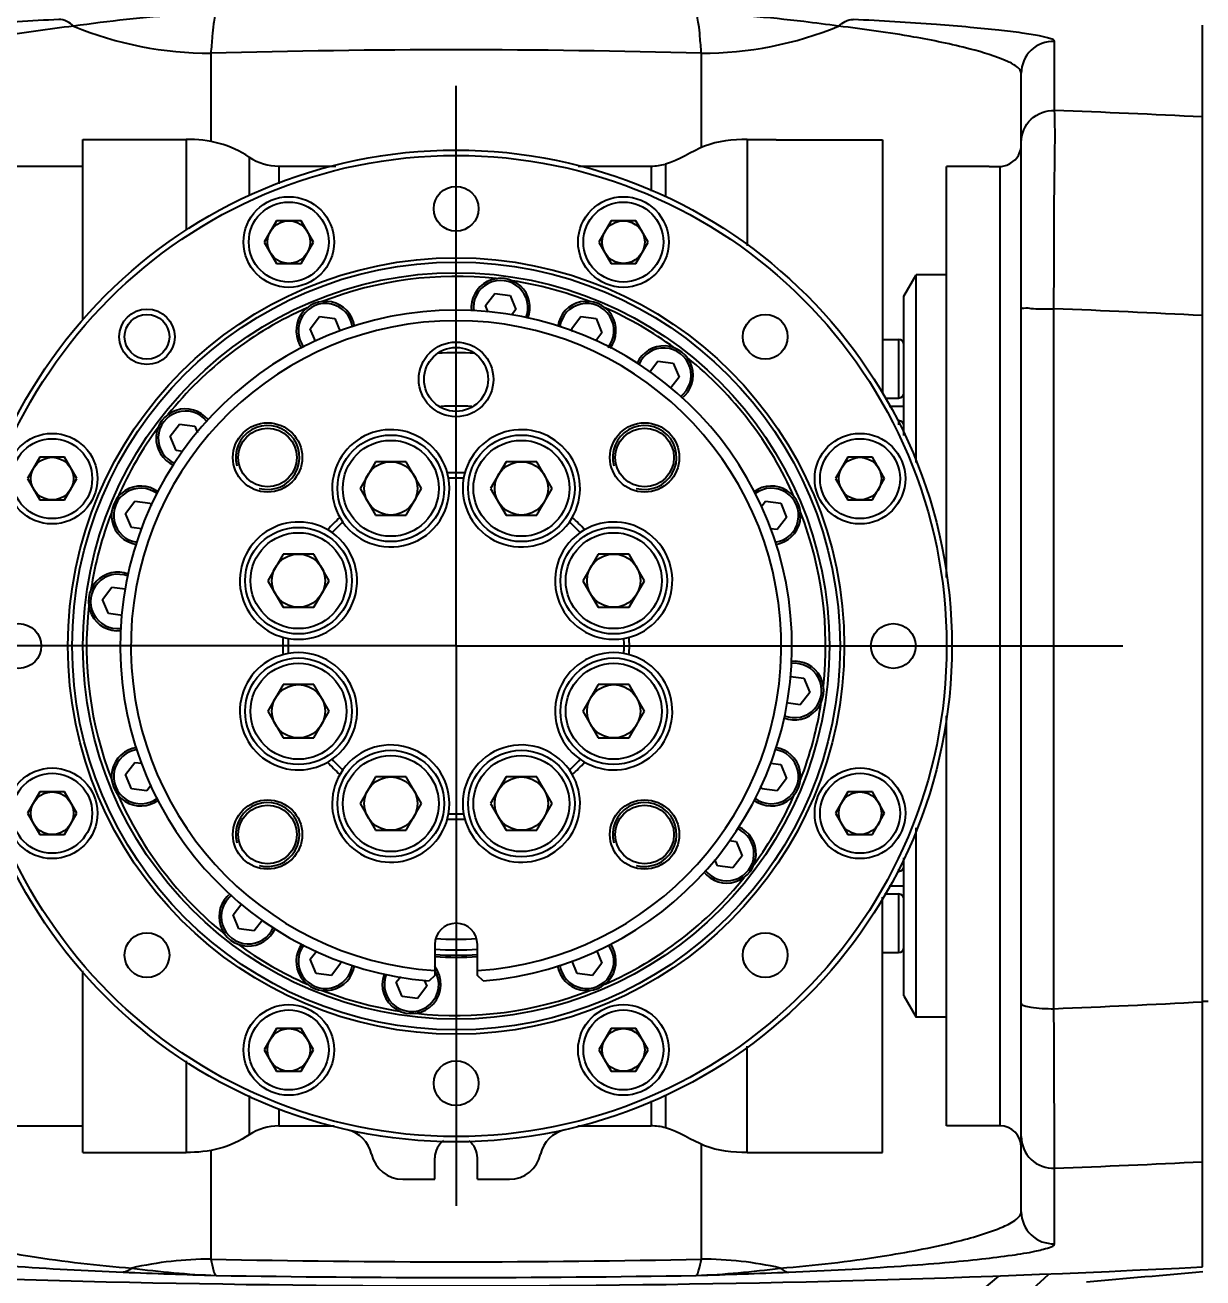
# Model space of a CAD drawing. Header units: millimetres. Extents: x 7426 to 8740, y 124 to 421.
# Drawn here: x 7941.32 to 7946.85, y 300.99 to 306.87 of the extents above; entities that cross this region are included whole.
import ezdxf

# ---------------------------------------------------------------- set-up
doc = ezdxf.new("R2010")
doc.units = ezdxf.units.MM
doc.linetypes.add('CENTER', pattern=[0.6, 0.375, -0.075, 0.075, -0.075])
for name, color, linetype in [('中心线', 7, 'Continuous'), ('外形图', 7, 'Continuous'), ('多重引线', 7, 'Continuous'), ('尺寸标注', 7, 'Continuous')]:
    doc.layers.add(name, color=color, linetype=linetype)
doc.styles.add('微软雅黑', font='msyh.ttc')
doc.dimstyles.new('尺寸标注_1_20比例', dxfattribs={"dimtxt": 2.1, "dimasz": 1.7, "dimexe": 0.5, "dimexo": 0.4, "dimgap": 0.5, "dimtad": 1, "dimdec": 1, "dimlfac": 20, "dimdsep": 46, "dimtxsty": '微软雅黑', "dimcen": 0.09, "dimadec": 0, "dimazin": 0, "dimtp": 0.01, "dimtm": 0.01, "dimtfac": 1, "dimtdec": 1, "dimtofl": 0, "dimtmove": 0, "dimatfit": 3, "dimfxl": 1, "dimtolj": 1, "dimarcsym": 0})

# ---------------------------------------------------------------- blocks, each defined once
blk = doc.blocks.new('*D1015')
at = {"layer": 'Defpoints', "color": 0}
for p in [(7955.019, 314.0922), (7955.019, 297.9355), (7930.6433, 285.6271)]:
    blk.add_point(p, dxfattribs=at)
at = {"layer": '尺寸标注', "color": 0, "linetype": 'Continuous', "lineweight": -2}
for p, q in [((7930.6433, 286.0271), (7930.6433, 314.5922)), ((7955.019, 298.3355), (7955.019, 314.5922)), ((7932.3433, 314.0922), (7953.319, 314.0922))]:
    blk.add_line(p, q, dxfattribs=at)
at = {"layer": '尺寸标注', "color": 0}
for points in [[(7932.3433, 314.3755), (7932.3433, 313.8088), (7930.6433, 314.0922)], [(7953.319, 313.8088), (7953.319, 314.3755), (7955.019, 314.0922)]]:
    blk.add_solid(points, dxfattribs=at)
at = {"layer": '尺寸标注', "color": 0, "insert": (7942.8312, 315.6781), "char_height": 2.1, "attachment_point": 5, "style": '微软雅黑'}
blk.add_mtext('\\A1;\\A1;487.5', dxfattribs=at)
blk = doc.blocks.new('*D1252')
at = {"layer": 'Defpoints', "color": 0}
for p in [(7955.019, 321.2126), (7955.019, 294.4815), (7929.7433, 267.4557)]:
    blk.add_point(p, dxfattribs=at)
at = {"layer": '多重引线', "color": 0, "lineweight": -2}
for p, q in [((7929.7433, 267.8557), (7929.7433, 321.7126)), ((7955.019, 294.8815), (7955.019, 321.7126)), ((7931.4433, 321.2126), (7953.319, 321.2126))]:
    blk.add_line(p, q, dxfattribs=at)
at = {"layer": '多重引线', "color": 0}
for points in [[(7931.4433, 321.496), (7931.4433, 320.9293), (7929.7433, 321.2126)], [(7953.319, 320.9293), (7953.319, 321.496), (7955.019, 321.2126)]]:
    blk.add_solid(points, dxfattribs=at)
at = {"layer": '多重引线', "color": 0, "insert": (7942.3812, 322.7986), "char_height": 2.1, "attachment_point": 5, "style": '微软雅黑'}
blk.add_mtext('\\A1;505.5', dxfattribs=at)

msp = doc.modelspace()

# ---------------------------------------------------------------- linework, layer by layer
at = {"layer": '中心线', "linetype": 'CENTER', "ltscale": 10}
for q in [(7943.3437, 306.5825), (7940.2181, 303.9568), (7946.4693, 303.9568), (7943.3437, 301.3311)]:
    msp.add_line((7943.3437, 303.9568), q, dxfattribs=at)
at = {"layer": '外形图', "color": 0, "linetype": 'Continuous'}
for p, q in [((7946.8438, 301.0455), (7946.8438, 306.8681)), ((7946.1499, 306.4678), (7946.1499, 306.7915)), ((7942.1937, 306.7359), (7942.1937, 306.3211)), ((7944.4937, 306.2927), (7944.4937, 306.7359)), ((7945.9938, 301.304), (7945.9938, 306.6417)), ((7941.5936, 306.3319), (7942.0787, 306.3319)), ((7941.5936, 305.4839), (7941.5936, 306.3318)), ((7942.0787, 306.3319), (7942.0787, 305.906)), ((7944.7087, 306.3319), (7944.7087, 305.8324)), ((7944.7087, 306.3319), (7944.8437, 306.3319)), ((7944.8437, 306.3319), (7944.8437, 306.3298)), ((7944.8437, 306.3298), (7945.3438, 306.3298)), ((7945.3438, 306.3298), (7945.3438, 305.1409)), ((7942.3739, 306.2486), (7942.3739, 306.0686)), ((7941.0886, 306.2069), (7941.5936, 306.2069)), ((7942.5122, 306.2069), (7942.5122, 306.1231)), ((7942.5122, 306.2069), (7942.7796, 306.2069)), ((7943.9157, 306.2069), (7944.2585, 306.2069)), ((7944.2585, 306.2069), (7944.2585, 306.0896)), ((7944.3252, 306.2159), (7944.3252, 306.0642)), ((7945.6438, 304.2783), (7945.6438, 306.2046)), ((7945.8438, 306.2046), (7945.6438, 306.2046)), ((7945.8938, 306.2052), (7945.8938, 301.7067)), ((7945.9384, 306.2171), (7945.9438, 306.2203)), ((7942.5014, 305.9508), (7942.4437, 305.8508)), ((7942.6169, 305.9508), (7942.5014, 305.9508)), ((7942.6746, 305.8508), (7942.6169, 305.9508)), ((7944.0705, 305.9508), (7944.0127, 305.8508)), ((7944.186, 305.9508), (7944.0705, 305.9508)), ((7944.2437, 305.8508), (7944.186, 305.9508)), ((7942.4437, 305.8508), (7942.5014, 305.7508)), ((7942.6169, 305.7508), (7942.6746, 305.8508)), ((7944.0127, 305.8508), (7944.0705, 305.7508)), ((7944.186, 305.7508), (7944.2437, 305.8508)), ((7942.5014, 305.7508), (7942.6169, 305.7508)), ((7944.0705, 305.7508), (7944.186, 305.7508)), ((7945.4438, 305.5968), (7945.5015, 305.6969)), ((7945.5015, 304.8177), (7945.5015, 305.6969)), ((7945.6438, 305.6969), (7945.5015, 305.6969)), ((7943.481, 305.5526), (7943.5249, 305.6098)), ((7943.5249, 305.6098), (7943.5965, 305.6004)), ((7943.5965, 305.6004), (7943.6241, 305.5337)), ((7945.4438, 304.9437), (7945.4438, 305.5968)), ((7943.4939, 305.5214), (7943.481, 305.5526)), ((7943.6241, 305.5337), (7943.6041, 305.5077)), ((7946.1468, 302.2561), (7946.1468, 305.5379)), ((7942.6598, 305.4445), (7942.7038, 305.5017)), ((7942.7038, 305.5017), (7942.7753, 305.4923)), ((7942.7753, 305.4923), (7942.8006, 305.4312)), ((7943.8845, 305.4445), (7943.9284, 305.5017)), ((7943.9284, 305.5017), (7943.9999, 305.4923)), ((7943.9999, 305.4923), (7944.0276, 305.4256)), ((7942.6842, 305.3855), (7942.6598, 305.4445)), ((7943.8905, 305.4299), (7943.8845, 305.4445)), ((7944.0276, 305.4256), (7943.9986, 305.3879)), ((7945.3438, 305.3943), (7945.4188, 305.3943)), ((7945.4188, 305.3943), (7945.4188, 305.1193)), ((7944.2499, 305.2405), (7944.2901, 305.2929)), ((7944.2901, 305.2929), (7944.3617, 305.2835)), ((7944.3617, 305.2835), (7944.3893, 305.2168)), ((7944.3893, 305.2168), (7944.3513, 305.1672)), ((7945.3563, 305.1193), (7945.4188, 305.1193)), ((7945.3749, 305.0818), (7945.4438, 305.0818)), ((7942.0027, 304.9403), (7942.0467, 304.9975)), ((7942.0467, 304.9975), (7942.1182, 304.9881)), ((7945.4188, 305.0136), (7945.4188, 304.9936)), ((7942.0304, 304.8736), (7942.0027, 304.9403)), ((7942.1182, 304.9881), (7942.1312, 304.9568)), ((7941.3919, 304.8413), (7941.3342, 304.7413)), ((7941.5074, 304.8413), (7941.3919, 304.8413)), ((7941.5652, 304.7413), (7941.5074, 304.8413)), ((7942.0624, 304.8694), (7942.0304, 304.8736)), ((7942.9654, 304.8209), (7942.8932, 304.6959)), ((7943.1097, 304.8209), (7942.9654, 304.8209)), ((7943.1819, 304.6959), (7943.1097, 304.8209)), ((7943.5777, 304.8209), (7943.5055, 304.6959)), ((7943.722, 304.8209), (7943.5777, 304.8209)), ((7943.7942, 304.6959), (7943.722, 304.8209)), ((7945.18, 304.8413), (7945.1222, 304.7413)), ((7945.2954, 304.8413), (7945.18, 304.8413)), ((7945.3532, 304.7413), (7945.2954, 304.8413)), ((7941.3342, 304.7413), (7941.3919, 304.6413)), ((7941.5074, 304.6413), (7941.5652, 304.7413)), ((7945.1222, 304.7413), (7945.18, 304.6413)), ((7945.2954, 304.6413), (7945.3532, 304.7413)), ((7942.8932, 304.6959), (7942.9654, 304.5709)), ((7943.1097, 304.5709), (7943.1819, 304.6959)), ((7943.5055, 304.6959), (7943.5777, 304.5709)), ((7943.722, 304.5709), (7943.7942, 304.6959)), ((7941.3919, 304.6413), (7941.5074, 304.6413)), ((7941.7939, 304.5785), (7941.8378, 304.6358)), ((7941.8378, 304.6358), (7941.9094, 304.6264)), ((7941.9094, 304.6264), (7941.9147, 304.6135)), ((7944.7743, 304.6096), (7944.7943, 304.6358)), ((7944.7943, 304.6358), (7944.8659, 304.6264)), ((7944.8659, 304.6264), (7944.8935, 304.5597)), ((7945.18, 304.6413), (7945.2954, 304.6413)), ((7941.8215, 304.5119), (7941.7939, 304.5785)), ((7942.9654, 304.5709), (7943.1097, 304.5709)), ((7943.5777, 304.5709), (7943.722, 304.5709)), ((7944.8935, 304.5597), (7944.8496, 304.5024)), ((7941.8705, 304.5054), (7941.8215, 304.5119)), ((7944.8496, 304.5024), (7944.8163, 304.5068)), ((7942.5324, 304.388), (7942.4602, 304.263)), ((7942.6767, 304.388), (7942.5324, 304.388)), ((7942.7489, 304.263), (7942.6767, 304.388)), ((7944.0106, 304.388), (7943.9385, 304.263)), ((7944.155, 304.388), (7944.0106, 304.388)), ((7944.2272, 304.263), (7944.155, 304.388)), ((7941.6858, 304.1751), (7941.7297, 304.2323)), ((7941.7297, 304.2323), (7941.7924, 304.2241)), ((7942.4602, 304.263), (7942.5324, 304.138)), ((7942.6767, 304.138), (7942.7489, 304.263)), ((7943.9385, 304.263), (7944.0106, 304.138)), ((7944.155, 304.138), (7944.2272, 304.263)), ((7941.7134, 304.1084), (7941.6858, 304.1751)), ((7942.5324, 304.138), (7942.6767, 304.138)), ((7944.0106, 304.138), (7944.155, 304.138)), ((7941.7787, 304.0998), (7941.7134, 304.1084)), ((7942.5324, 303.7756), (7942.4602, 303.6506)), ((7942.6767, 303.7756), (7942.5324, 303.7756)), ((7942.7489, 303.6506), (7942.6767, 303.7756)), ((7944.0106, 303.7756), (7943.9385, 303.6506)), ((7944.155, 303.7756), (7944.0106, 303.7756)), ((7944.2272, 303.6506), (7944.155, 303.7756)), ((7944.9114, 303.8134), (7944.974, 303.8052)), ((7944.974, 303.8052), (7945.0016, 303.7385)), ((7945.0016, 303.7385), (7944.9577, 303.6813)), ((7942.4602, 303.6506), (7942.5324, 303.5256)), ((7942.6767, 303.5256), (7942.7489, 303.6506)), ((7943.9385, 303.6506), (7944.0106, 303.5256)), ((7944.155, 303.5256), (7944.2272, 303.6506)), ((7944.9577, 303.6813), (7944.8921, 303.6899)), ((7945.6438, 301.7067), (7945.6438, 303.6289)), ((7942.5324, 303.5256), (7942.6767, 303.5256)), ((7944.0106, 303.5256), (7944.155, 303.5256)), ((7941.7939, 303.3539), (7941.8378, 303.4112)), ((7941.8378, 303.4112), (7941.8697, 303.407)), ((7941.8215, 303.2872), (7941.7939, 303.3539)), ((7944.818, 303.408), (7944.8659, 303.4017)), ((7944.8659, 303.4017), (7944.8935, 303.3351)), ((7941.9138, 303.3048), (7941.8931, 303.2778)), ((7942.9654, 303.3427), (7942.8932, 303.2177)), ((7943.1097, 303.3427), (7942.9654, 303.3427)), ((7943.1819, 303.2177), (7943.1097, 303.3427)), ((7943.5777, 303.3427), (7943.5055, 303.2177)), ((7943.722, 303.3427), (7943.5777, 303.3427)), ((7943.7942, 303.2177), (7943.722, 303.3427)), ((7944.778, 303.2872), (7944.7721, 303.3016)), ((7944.8935, 303.3351), (7944.8496, 303.2778)), ((7941.3919, 303.2723), (7941.3342, 303.1723)), ((7941.5074, 303.2723), (7941.3919, 303.2723)), ((7941.5652, 303.1723), (7941.5074, 303.2723)), ((7941.8931, 303.2778), (7941.8215, 303.2872)), ((7944.8496, 303.2778), (7944.778, 303.2872)), ((7945.18, 303.2723), (7945.1222, 303.1723)), ((7945.2954, 303.2723), (7945.18, 303.2723)), ((7945.3532, 303.1723), (7945.2954, 303.2723)), ((7942.8932, 303.2177), (7942.9654, 303.0927)), ((7943.1097, 303.0927), (7943.1819, 303.2177)), ((7943.5055, 303.2177), (7943.5777, 303.0927)), ((7943.722, 303.0927), (7943.7942, 303.2177)), ((7941.3342, 303.1723), (7941.3919, 303.0723)), ((7941.5074, 303.0723), (7941.5652, 303.1723)), ((7945.1222, 303.1723), (7945.18, 303.0723)), ((7945.2954, 303.0723), (7945.3532, 303.1723)), ((7941.3919, 303.0723), (7941.5074, 303.0723)), ((7942.9654, 303.0927), (7943.1097, 303.0927)), ((7943.5777, 303.0927), (7943.722, 303.0927)), ((7945.18, 303.0723), (7945.2954, 303.0723)), ((7945.5015, 302.2167), (7945.5015, 303.1045)), ((7944.6239, 303.0444), (7944.657, 303.04)), ((7944.657, 303.04), (7944.6847, 302.9733)), ((7944.5692, 302.9255), (7944.5564, 302.9562)), ((7944.6847, 302.9733), (7944.6407, 302.9161)), ((7945.4438, 302.3167), (7945.4438, 302.9639)), ((7944.6407, 302.9161), (7944.5692, 302.9255)), ((7945.4144, 302.9), (7945.4188, 302.9)), ((7945.4188, 302.9103), (7945.4188, 302.9)), ((7945.3736, 302.8318), (7945.4438, 302.8318)), ((7945.3438, 301.5817), (7945.3438, 302.7787)), ((7945.3522, 302.7943), (7945.4188, 302.7943)), ((7945.4188, 302.7943), (7945.4188, 302.5193)), ((7942.2981, 302.6968), (7942.3383, 302.7492)), ((7942.3257, 302.6301), (7942.2981, 302.6968)), ((7942.4365, 302.6718), (7942.3973, 302.6207)), ((7942.3973, 302.6207), (7942.3257, 302.6301)), ((7942.6598, 302.488), (7942.6904, 302.5278)), ((7943.2437, 302.5568), (7943.2437, 302.4118)), ((7943.4437, 302.4118), (7943.4437, 302.5568)), ((7944.0023, 302.5302), (7944.0276, 302.4691)), ((7942.6874, 302.4213), (7942.6598, 302.488)), ((7942.8029, 302.4691), (7942.759, 302.4119)), ((7942.7986, 302.4797), (7942.8029, 302.4691)), ((7943.9121, 302.4213), (7943.888, 302.4795)), ((7944.0276, 302.4691), (7943.9836, 302.4119)), ((7945.3438, 302.5193), (7945.4188, 302.5193)), ((7941.5936, 301.5817), (7941.5936, 302.4337)), ((7942.759, 302.4119), (7942.6874, 302.4213)), ((7943.2437, 302.4118), (7943.2167, 302.3869)), ((7943.4707, 302.3869), (7943.4437, 302.4118)), ((7943.9836, 302.4119), (7943.9121, 302.4213)), ((7943.0633, 302.3799), (7943.0841, 302.407)), ((7943.0909, 302.3132), (7943.0633, 302.3799)), ((7943.2064, 302.361), (7943.1625, 302.3038)), ((7943.1943, 302.3903), (7943.2064, 302.361)), ((7943.1625, 302.3038), (7943.0909, 302.3132)), ((7945.4438, 302.3167), (7945.5015, 302.2167)), ((7945.6438, 302.2167), (7945.5015, 302.2167)), ((7942.5014, 302.1628), (7942.4437, 302.0628)), ((7942.6169, 302.1628), (7942.5014, 302.1628)), ((7942.6746, 302.0628), (7942.6169, 302.1628)), ((7944.0705, 302.1628), (7944.0127, 302.0628)), ((7944.186, 302.1628), (7944.0705, 302.1628)), ((7944.2437, 302.0628), (7944.186, 302.1628)), ((7942.4437, 302.0628), (7942.5014, 301.9628)), ((7942.6169, 301.9628), (7942.6746, 302.0628)), ((7944.0127, 302.0628), (7944.0705, 301.9628)), ((7944.186, 301.9628), (7944.2437, 302.0628)), ((7944.7087, 301.5817), (7944.7087, 302.0797)), ((7942.0787, 302.0122), (7942.0787, 301.5817)), ((7942.5014, 301.9628), (7942.6169, 301.9628)), ((7944.0705, 301.9628), (7944.186, 301.9628)), ((7942.3739, 301.8496), (7942.3739, 301.665)), ((7944.2585, 301.8245), (7944.2585, 301.7067)), ((7944.3252, 301.8526), (7944.3252, 301.6977)), ((7942.5122, 301.7857), (7942.5122, 301.7067)), ((7941.0886, 301.7067), (7941.5936, 301.7067)), ((7942.5122, 301.7067), (7942.7717, 301.7067)), ((7943.9144, 301.7067), (7944.2585, 301.7067)), ((7945.8938, 301.7067), (7945.6438, 301.7067)), ((7942.1937, 301.5925), (7942.1937, 301.0818)), ((7944.4937, 301.0818), (7944.4937, 301.6209)), ((7941.5936, 301.5817), (7942.0787, 301.5817)), ((7943.2437, 301.4567), (7943.2437, 301.5567)), ((7943.4437, 301.4567), (7943.4437, 301.5567)), ((7944.7087, 301.5817), (7945.3438, 301.5817)), ((7946.1499, 301.1542), (7946.1499, 301.5078)), ((7943.0937, 301.4567), (7943.2437, 301.4567)), ((7943.4437, 301.4567), (7943.5937, 301.4567))]:
    msp.add_line(p, q, dxfattribs=at)
for centre, radius in [((7943.3437, 303.9568), 2.3251), ((7943.3437, 303.9568), 2.3001), ((7943.3437, 306.0069), 0.105), ((7942.5592, 305.8508), 0.2125), ((7944.1282, 305.8508), 0.2125), ((7942.5592, 305.8508), 0.1875), ((7944.1282, 305.8508), 0.1875), ((7942.5592, 305.8508), 0.1), ((7944.1282, 305.8508), 0.1), ((7943.3437, 303.9568), 1.8201), ((7943.3437, 303.9568), 1.8001), ((7943.3437, 303.9568), 1.7501), ((7941.8941, 305.4064), 0.13), ((7941.8941, 305.4064), 0.105), ((7944.7933, 305.4064), 0.105), ((7943.3437, 305.2068), 0.175), ((7943.3437, 305.2068), 0.15), ((7942.4598, 304.8407), 0.1625), ((7944.2276, 304.8407), 0.1625), ((7941.4497, 304.7413), 0.2125), ((7942.4598, 304.8407), 0.1375), ((7943.0375, 304.6959), 0.25), ((7943.6498, 304.6959), 0.25), ((7944.2276, 304.8407), 0.1375), ((7945.2377, 304.7413), 0.2125), ((7941.4497, 304.7413), 0.1875), ((7943.0375, 304.6959), 0.225), ((7943.6498, 304.6959), 0.225), ((7945.2377, 304.7413), 0.1875), ((7941.4497, 304.7413), 0.1), ((7943.0375, 304.6959), 0.125), ((7943.6498, 304.6959), 0.125), ((7945.2377, 304.7413), 0.1), ((7942.6046, 304.263), 0.25), ((7942.6046, 304.263), 0.225), ((7944.0828, 304.263), 0.25), ((7944.0828, 304.263), 0.225), ((7942.6046, 304.263), 0.125), ((7944.0828, 304.263), 0.125), ((7941.2936, 303.9568), 0.105), ((7945.3938, 303.9568), 0.105), ((7942.6046, 303.6506), 0.25), ((7944.0828, 303.6506), 0.25), ((7942.6046, 303.6506), 0.225), ((7944.0828, 303.6506), 0.225), ((7942.6046, 303.6506), 0.125), ((7944.0828, 303.6506), 0.125), ((7943.0375, 303.2177), 0.25), ((7943.6498, 303.2177), 0.25), ((7943.0375, 303.2177), 0.225), ((7943.6498, 303.2177), 0.225), ((7941.4497, 303.1723), 0.2125), ((7941.4497, 303.1723), 0.1875), ((7945.2377, 303.1723), 0.2125), ((7945.2377, 303.1723), 0.1875), ((7943.0375, 303.2177), 0.125), ((7943.6498, 303.2177), 0.125), ((7941.4497, 303.1723), 0.1), ((7942.4598, 303.0729), 0.1625), ((7944.2276, 303.0729), 0.1625), ((7945.2377, 303.1723), 0.1), ((7942.4598, 303.0729), 0.1375), ((7944.2276, 303.0729), 0.1375), ((7941.8941, 302.5072), 0.105), ((7944.7933, 302.5072), 0.105), ((7942.5592, 302.0628), 0.2125), ((7942.5592, 302.0628), 0.1875), ((7944.1282, 302.0628), 0.2125), ((7944.1282, 302.0628), 0.1875), ((7942.5592, 302.0628), 0.1), ((7944.1282, 302.0628), 0.1), ((7943.3437, 301.9067), 0.105)]:
    msp.add_circle(centre, radius, dxfattribs=at)
for centre, radius, start, end in [((7946.1437, 306.6417), 0.15, 87.65061, 179.97879), ((7943.3437, 265.8749), 40.8771, 88.38784, 91.61218), ((7943.3436, 234.8812), 71.6416, 87.199573, 87.755081), ((7945.8938, 306.3069), 0.1, 300, 0), ((7942.5122, 306.4569), 0.25, 236.43093, 270), ((7944.2585, 306.4569), 0.25, 270, 285.47078), ((7945.8438, 308.4541), 2.2495, 270.00021, 270.65822), ((7945.8438, 308.4531), 2.2484, 270.65826, 271.27422), ((7945.8913, 306.3036), 0.0984, 287.07292, 294.67699), ((7945.8912, 306.3039), 0.0987, 287.16125, 294.61429), ((7945.8876, 306.3117), 0.1073, 294.63683, 298.24895), ((7945.8884, 306.3099), 0.1054, 294.69254, 298.04488), ((7943.3437, 303.9568), 1.7326, 83.76445, 111.23555), ((7943.5525, 305.5432), 0.1375, 337.99719, 186.83854), ((7943.5525, 305.5432), 0.1275, 337.11552, 187.72979), ((7943.3437, 303.9568), 1.7326, 68.76445, 81.23555), ((7943.3437, 303.9568), 1.575, 274.62576, 265.37431), ((7943.3437, 303.9568), 1.7326, 113.76445, 141.23555), ((7942.7314, 305.4351), 0.1375, 8.50445, 216.98892), ((7942.7314, 305.4351), 0.1275, 7.56233, 217.73624), ((7943.956, 305.4351), 0.1375, 323.01108, 171.49556), ((7943.956, 305.4351), 0.1275, 322.20525, 172.45937), ((7943.3437, 303.9568), 1.7326, 53.76445, 66.23555), ((7943.3437, 236.5045), 69.0903, 87.096186, 87.674781), ((7943.3437, 303.9568), 1.525, 273.7599, 266.24018), ((7944.3177, 305.2262), 0.1375, 308.20288, 155.97272), ((7944.3177, 305.2262), 0.1275, 307.4922, 156.97993), ((7945.4188, 305.3693), 0.025, 0, 90), ((7943.3437, 303.9568), 1.375, 86.35564, 93.62956), ((7943.3437, 303.9568), 1.7326, 23.76445, 51.23555), ((7945.4188, 305.1443), 0.025, 270, 0), ((7942.0743, 304.9308), 0.1375, 39.42689, 246.42747), ((7942.0743, 304.9308), 0.1275, 38.80472, 247.00569), ((7943.3437, 303.9568), 1.125, 86.25619, 93.68726), ((7945.4188, 304.9886), 0.025, 0, 90), ((7943.3437, 303.9568), 1.7326, 143.76445, 156.23555), ((7942.4598, 304.8407), 0.15, 255, 195), ((7943.0375, 304.6959), 0.275, 9.96861, 215.03139), ((7943.6498, 304.6959), 0.275, 324.96861, 170.03139), ((7944.2276, 304.8407), 0.15, 255, 195), ((7943.3437, 303.9568), 0.8125, 87.11884, 92.88116), ((7941.8654, 304.5691), 0.1375, 53.79858, 260.87984), ((7943.0375, 304.6959), 0.275, 215.03139, 9.96861), ((7943.3437, 303.9568), 0.7875, 87.43094, 92.56906), ((7943.6498, 304.6959), 0.275, 170.03139, 324.96861), ((7944.8219, 304.5691), 0.1375, 279.12015, 126.20141), ((7941.8654, 304.5691), 0.1275, 53.30977, 261.32722), ((7944.8219, 304.5691), 0.1275, 278.66766, 126.72945), ((7943.3437, 303.9568), 1.7326, 158.76445, 171.23555), ((7943.3437, 303.9568), 1.7326, 353.76445, 21.23555), ((7942.6046, 304.263), 0.275, 54.96861, 260.03139), ((7943.3437, 303.9568), 0.8125, 132.11884, 137.88116), ((7943.3437, 303.9568), 0.7875, 132.43094, 137.56906), ((7943.3437, 303.9568), 0.7875, 42.43094, 47.56906), ((7943.3437, 303.9568), 0.8125, 42.11884, 47.88116), ((7944.0828, 304.263), 0.275, 279.96861, 125.03139), ((7942.6046, 304.263), 0.275, 260.03139, 54.96861), ((7944.0828, 304.263), 0.275, 125.03139, 279.96861), ((7941.7573, 304.1656), 0.1375, 68.34828, 275.67644), ((7941.7573, 304.1656), 0.1275, 67.71487, 276.72891), ((7943.3437, 303.9568), 1.7326, 173.76445, 201.23555), ((7943.3437, 303.9568), 0.8125, 177.11884, 182.88116), ((7943.3437, 303.9568), 0.8125, 357.11884, 2.88116), ((7943.3437, 303.9568), 0.7875, 177.43094, 182.56906), ((7943.3437, 303.9568), 0.7875, 357.43094, 2.56906), ((7942.6046, 303.6506), 0.275, 99.96861, 305.03139), ((7942.6046, 303.6506), 0.275, 305.03139, 99.96861), ((7944.0828, 303.6506), 0.275, 80.03139, 234.96861), ((7944.0828, 303.6506), 0.275, 234.96861, 80.03139), ((7944.9301, 303.748), 0.1375, 248.71869, 96.92416), ((7944.9301, 303.748), 0.1275, 247.72164, 97.68846), ((7943.3437, 303.9568), 1.7326, 338.76445, 351.23555), ((7941.8654, 303.3445), 0.1375, 97.98134, 306.70576), ((7941.8654, 303.3445), 0.1275, 97.11503, 307.70017), ((7943.0375, 303.2177), 0.275, 350.03139, 144.96861), ((7943.6498, 303.2177), 0.275, 35.03139, 189.96861), ((7944.8219, 303.3445), 0.1375, 233.29424, 82.01866), ((7944.8219, 303.3445), 0.1275, 232.35628, 82.85897), ((7943.3437, 303.9568), 0.8125, 222.11884, 227.88116), ((7943.3437, 303.9568), 0.7875, 222.43094, 227.56906), ((7943.3437, 303.9568), 0.7875, 312.43094, 317.56906), ((7943.3437, 303.9568), 0.8125, 312.11884, 317.88116), ((7943.0375, 303.2177), 0.275, 144.96861, 350.03139), ((7943.6498, 303.2177), 0.275, 189.96861, 35.03139), ((7943.3437, 303.9568), 1.7326, 203.76445, 231.23555), ((7943.3437, 303.9568), 1.7326, 323.76445, 336.23555), ((7942.4598, 303.0729), 0.15, 255, 195), ((7944.2276, 303.0729), 0.15, 255, 195), ((7943.3437, 303.9568), 0.8125, 267.11884, 272.88116), ((7943.3437, 303.9568), 0.7875, 267.43094, 272.56906), ((7944.6131, 302.9828), 0.1375, 218.04919, 66.93498), ((7944.6131, 302.9828), 0.1275, 217.19474, 67.84313), ((7945.4188, 302.925), 0.025, 270, 0), ((7943.3437, 303.9568), 1.7326, 293.76445, 321.23555), ((7942.3696, 302.6874), 0.1375, 128.32736, 337.01724), ((7942.3696, 302.6874), 0.1275, 127.32786, 337.84852), ((7945.4188, 302.7693), 0.025, 0, 90), ((7943.3437, 302.5568), 0.1, 0, 180), ((7943.3437, 303.9568), 1.7326, 233.76445, 246.23555), ((7942.7314, 302.4785), 0.1375, 143.76902, 351.90565), ((7942.7314, 302.4785), 0.1275, 142.73717, 352.62433), ((7943.3437, 303.9568), 1.425, 265.97437, 274.02781), ((7943.3437, 303.9568), 1.375, 266.02866, 273.97514), ((7943.956, 302.4785), 0.1375, 188.09435, 36.23096), ((7943.956, 302.4785), 0.1275, 187.39527, 37.19919), ((7945.4188, 302.5443), 0.025, 270, 0), ((7943.3437, 303.9568), 1.46, 266.06104, 273.93637), ((7943.3437, 303.9568), 1.45, 266.03602, 273.96683), ((7943.1348, 302.3704), 0.1375, 159.39088, 37.6443), ((7943.1348, 302.3704), 0.1275, 158.34158, 30.7793), ((7943.3437, 303.9568), 1.7326, 248.76445, 261.23555), ((7943.3437, 303.9568), 1.7326, 263.76445, 291.23555), ((7943.3432, 370.6806), 68.4819, 272.34634, 272.930087), ((7942.5122, 301.4567), 0.25, 90, 123.56907), ((7944.2585, 301.4567), 0.25, 74.52922, 90), ((7945.8938, 301.6067), 0.1, 0, 90), ((7942.8007, 301.542), 0.15, 12.45741, 77.32806), ((7943.8866, 301.542), 0.15, 102.67194, 167.54259), ((7943.3437, 301.5567), 0.1, 125.77801, 180), ((7943.3437, 301.5567), 0.1, 0, 52.50958), ((7943.0937, 301.6067), 0.15, 192.45741, 270), ((7943.5937, 301.6067), 0.15, 270, 347.54259), ((7943.3431, 372.2591), 70.8069, 272.271801, 272.83387), ((7946.1437, 301.304), 0.1499, 180.031, 272.35808), ((7942.1937, 299.4174), 1.6644, 90.00127, 102.85434), ((7943.3435, 353.8511), 52.7818, 268.75174, 271.24867), ((7944.4937, 299.4174), 1.6644, 77.14523, 89.99872), ((7943.3437, 369.965), 69.0083, 267.092708, 272.907292), ((7943.3437, 303.9568), 4.0501, 226.51002, 313.31667), ((7943.3437, 303.9568), 3.9001, 229.27876, 310.74329), ((7943.7387, 350.4593), 49.4771, 267.73471, 268.23892), ((7943.3437, 366.6065), 65.6106, 269.017042, 270.982982), ((7942.9399, 350.7123), 49.7303, 271.76231, 272.26398), ((7928.085, 509.6053), 209.4232, 274.989742, 275.139607)]:
    msp.add_arc(centre, radius, start, end, dxfattribs=at)
for points, knots in [([(7946.3219, 300.7267), (7946.5637, 300.7479), (7947.0484, 300.7905), (7947.7791, 300.8609), (7948.3981, 300.9368), (7948.9104, 301.0451), (7949.4466, 301.2598), (7949.8114, 301.8971), (7950.1111, 302.878), (7950.249, 304.1334), (7950.1102, 305.39), (7949.81, 306.3707), (7949.4428, 307.0066), (7948.9073, 307.2193), (7948.3955, 307.3272), (7947.7773, 307.4029), (7947.0476, 307.4732), (7946.5634, 307.5158), (7946.3219, 307.5369)], [0, 0, 0, 0, 0.059304, 0.118884, 0.179492, 0.211315, 0.24722, 0.316724, 0.378735, 0.500163, 0.621493, 0.683827, 0.75306, 0.788939, 0.820753, 0.881257, 0.940766, 1, 1, 1, 1]), ([(7947.4801, 301.084), (7947.6966, 301.1058), (7948.0211, 301.141), (7948.452, 301.2048), (7948.7705, 301.2716), (7949.0842, 301.3726), (7949.336, 301.5922), (7949.4974, 301.8762), (7949.6686, 302.2722), (7949.8134, 302.7935), (7949.9159, 303.4305), (7949.9545, 304.0738), (7949.9275, 304.7171), (7949.8368, 305.3564), (7949.7033, 305.8804), (7949.5471, 306.2835), (7949.3986, 306.5706), (7949.1893, 306.8286), (7948.8841, 306.9621), (7948.5681, 307.0373), (7948.1388, 307.1084), (7947.5989, 307.1693), (7946.9497, 307.2308), (7946.5167, 307.2689), (7946.3001, 307.2879)], [0, 0, 0, 0, 0.062933, 0.09439, 0.125836, 0.157223, 0.188391, 0.219714, 0.251005, 0.313086, 0.375455, 0.437353, 0.499097, 0.561313, 0.623794, 0.654993, 0.686065, 0.7173, 0.748615, 0.780049, 0.811444, 0.874287, 0.937143, 1, 1, 1, 1]), ([(7941.4816, 306.8942), (7941.3516, 306.8876), (7941.1686, 306.8767), (7940.9415, 306.8584), (7940.8069, 306.8454), (7940.6998, 306.8324), (7940.6144, 306.8198), (7940.5703, 306.8084), (7940.5375, 306.7989), (7940.5375, 306.7915)], [0, 0, 0, 0, 0.409786, 0.576096, 0.717731, 0.833356, 0.92067, 0.976833, 1, 1, 1, 1]), ([(7942.2181, 306.9241), (7942.1614, 306.9221), (7941.938, 306.9108), (7941.7153, 306.8865), (7941.5501, 306.8628)], [0, 0, 0, 0, 0.253539, 1, 1, 1, 1]), ([(7942.2181, 306.9242), (7942.2137, 306.9215), (7942.2119, 306.9008), (7942.2045, 306.8671), (7942.1997, 306.8075), (7942.1956, 306.7622), (7942.1937, 306.7359)], [0, 0, 0, 0, 0.081513, 0.276429, 0.583991, 1, 1, 1, 1]), ([(7944.4937, 306.7359), (7944.4918, 306.7622), (7944.4877, 306.8075), (7944.4829, 306.8671), (7944.4754, 306.9008), (7944.4737, 306.9215), (7944.4693, 306.9242)], [0, 0, 0, 0, 0.416011, 0.723574, 0.918491, 1, 1, 1, 1]), ([(7945.1373, 306.8628), (7945.0832, 306.8705), (7944.8615, 306.8999), (7944.6382, 306.9181), (7944.4693, 306.9241)], [0, 0, 0, 0, 0.244462, 1, 1, 1, 1]), ([(7946.1499, 306.7915), (7946.1499, 306.7989), (7946.1171, 306.8084), (7946.073, 306.8198), (7945.9876, 306.8324), (7945.8805, 306.8454), (7945.7459, 306.8584), (7945.5188, 306.8767), (7945.3358, 306.8876), (7945.2057, 306.8942)], [0, 0, 0, 0, 0.023169, 0.079332, 0.166648, 0.28227, 0.423898, 0.590199, 1, 1, 1, 1]), ([(7941.5501, 306.8628), (7941.4322, 306.8493), (7941.2251, 306.8199), (7940.9614, 306.7663), (7940.7956, 306.7166), (7940.7161, 306.6775), (7940.6936, 306.6525), (7940.6936, 306.6417)], [0, 0, 0, 0, 0.395922, 0.696877, 0.902127, 0.964201, 1, 1, 1, 1]), ([(7945.9938, 306.6417), (7945.9938, 306.6525), (7945.9712, 306.6775), (7945.8918, 306.7166), (7945.726, 306.7663), (7945.4623, 306.8199), (7945.2551, 306.8493), (7945.1373, 306.8628)], [0, 0, 0, 0, 0.035801, 0.097875, 0.303124, 0.604065, 1, 1, 1, 1]), ([(7945.9938, 306.3183), (7945.9938, 306.3574), (7946.0276, 306.4391), (7946.1107, 306.4693), (7946.1499, 306.4678)], [0, 0, 0, 0, 0.499497, 1, 1, 1, 1]), ([(7946.1468, 305.5379), (7946.1482, 305.7488), (7946.1465, 306.0586), (7946.1539, 306.3687), (7946.1499, 306.4678)], [0, 0, 0, 0, 0.680253, 1, 1, 1, 1]), ([(7942.3739, 306.2486), (7942.3309, 306.2771), (7942.2351, 306.322), (7942.1305, 306.3319), (7942.0787, 306.3319)], [0, 0, 0, 0, 0.498705, 1, 1, 1, 1]), ([(7944.7087, 306.3319), (7944.6413, 306.3319), (7944.5024, 306.3171), (7944.3901, 306.2339), (7944.3252, 306.2159)], [0, 0, 0, 0, 0.500048, 1, 1, 1, 1]), ([(7945.9438, 306.2203), (7945.9435, 306.2198), (7945.9411, 306.219), (7945.9394, 306.2177), (7945.9379, 306.2169)], [0, 0, 0, 0, 0.261878, 1, 1, 1, 1]), ([(7945.9938, 305.5433), (7945.9938, 305.5394), (7946.0177, 305.544), (7946.0414, 305.5372), (7946.0925, 305.5389), (7946.1274, 305.5379), (7946.1468, 305.5379)], [0, 0, 0, 0, 0.077612, 0.295182, 0.619475, 1, 1, 1, 1]), ([(7945.9938, 302.2809), (7945.9938, 302.2758), (7946.0137, 302.2676), (7946.06, 302.2588), (7946.1107, 302.256), (7946.1468, 302.2561)], [0, 0, 0, 0, 0.095965, 0.313342, 1, 1, 1, 1]), ([(7946.1499, 301.5078), (7946.1504, 301.5322), (7946.1487, 301.7817), (7946.1482, 302.0311), (7946.1468, 302.2561)], [0, 0, 0, 0, 0.097769, 1, 1, 1, 1]), ([(7942.3739, 301.665), (7942.3309, 301.6365), (7942.2351, 301.5916), (7942.1305, 301.5817), (7942.0787, 301.5817)], [0, 0, 0, 0, 0.498705, 1, 1, 1, 1]), ([(7944.7087, 301.5817), (7944.6413, 301.5817), (7944.5024, 301.5965), (7944.3901, 301.6797), (7944.3252, 301.6977)], [0, 0, 0, 0, 0.500048, 1, 1, 1, 1]), ([(7945.9938, 301.6572), (7945.9938, 301.6181), (7946.0277, 301.5364), (7946.1107, 301.5062), (7946.1499, 301.5078)], [0, 0, 0, 0, 0.499351, 1, 1, 1, 1]), ([(7940.6936, 301.304), (7940.6936, 301.2903), (7940.7238, 301.2589), (7940.8262, 301.2105), (7941.0407, 301.1492), (7941.3883, 301.0842), (7941.6636, 301.0525), (7941.8234, 301.0401)], [0, 0, 0, 0, 0.034715, 0.095785, 0.296896, 0.592114, 1, 1, 1, 1]), ([(7944.864, 301.0401), (7945.0238, 301.0525), (7945.2991, 301.0842), (7945.6467, 301.1492), (7945.8612, 301.2105), (7945.9636, 301.2589), (7945.9938, 301.2903), (7945.9938, 301.304)], [0, 0, 0, 0, 0.407875, 0.703096, 0.904211, 0.965282, 1, 1, 1, 1]), ([(7940.5375, 301.1542), (7940.5375, 301.1444), (7940.5801, 301.1306), (7940.6383, 301.1156), (7940.7491, 301.0984), (7940.8881, 301.0813), (7941.0625, 301.0645), (7941.3636, 301.0408), (7941.6076, 301.0278), (7941.783, 301.0208)], [0, 0, 0, 0, 0.023545, 0.079464, 0.165656, 0.279156, 0.417931, 0.581623, 1, 1, 1, 1]), ([(7944.9044, 301.0208), (7945.0798, 301.0278), (7945.3238, 301.0408), (7945.6249, 301.0645), (7945.7993, 301.0813), (7945.9382, 301.0984), (7946.049, 301.1156), (7946.1073, 301.1306), (7946.1499, 301.1444), (7946.1499, 301.1542)], [0, 0, 0, 0, 0.418365, 0.582059, 0.720835, 0.834337, 0.920532, 0.976452, 1, 1, 1, 1]), ([(7942.1937, 301.0818), (7942.1971, 301.0633), (7942.2036, 301.0405), (7942.2105, 301.0083), (7942.2181, 301.0055)], [0, 0, 0, 0, 0.698194, 1, 1, 1, 1]), ([(7944.4693, 301.0055), (7944.4769, 301.0083), (7944.4837, 301.0405), (7944.4903, 301.0633), (7944.4937, 301.0818)], [0, 0, 0, 0, 0.301685, 1, 1, 1, 1])]:
    msp.add_open_spline(points, degree=3, knots=knots, dxfattribs=at)
for points in [[(7941.5501, 306.8628), (7941.5326, 306.8808), (7941.5067, 306.8943), (7941.4816, 306.8942)], [(7945.1373, 306.8628), (7945.1548, 306.8808), (7945.1807, 306.8943), (7945.2057, 306.8942)], [(7941.5501, 306.8628), (7941.752, 306.7789), (7941.975, 306.7359), (7942.1937, 306.7359)], [(7944.4937, 306.7359), (7944.7124, 306.7359), (7944.9354, 306.7789), (7945.1373, 306.8628)], [(7945.8938, 306.2052), (7945.9027, 306.2054), (7945.9117, 306.2069), (7945.9203, 306.2095)], [(7946.8694, 302.2896), (7946.8622, 302.2895), (7946.8413, 302.2893), (7946.8479, 302.2921)], [(7941.8234, 301.0401), (7941.8128, 301.0296), (7941.7979, 301.0211), (7941.783, 301.0208)], [(7941.8234, 301.0401), (7941.9543, 301.0228), (7942.0861, 301.0104), (7942.2181, 301.0055)], [(7944.4693, 301.0055), (7944.6012, 301.0104), (7944.733, 301.0228), (7944.864, 301.0401)], [(7944.864, 301.0401), (7944.8746, 301.0296), (7944.8895, 301.0211), (7944.9044, 301.0209)]]:
    msp.add_open_spline(points, degree=3, dxfattribs=at)

# ---------------------------------------------------------------- dimensions: what is measured, and where the dimension line sits
at = {"layer": '多重引线'}
dim = msp.add_linear_dim(base=(7955.019, 321.2126), p1=(7929.7433, 267.4557), p2=(7955.019, 294.4815), dimstyle='尺寸标注_1_20比例', dxfattribs=at)
dim.commit()
dim.dimension.update_dxf_attribs({"geometry": '*D1252', "text_midpoint": (7942.3812, 322.7986)})
at = {"layer": '尺寸标注', "color": 0, "linetype": 'Continuous'}
dim = msp.add_linear_dim(base=(7955.019, 314.0922), p1=(7930.6433, 285.6271), p2=(7955.019, 297.9355), text='\\A1;487.5', dimstyle='尺寸标注_1_20比例', override={"dimtxsty": '微软雅黑'}, dxfattribs=at)
dim.commit()
dim.dimension.update_dxf_attribs({"geometry": '*D1015', "text_midpoint": (7942.8312, 315.6781)})

doc.saveas('drawing.dxf')
